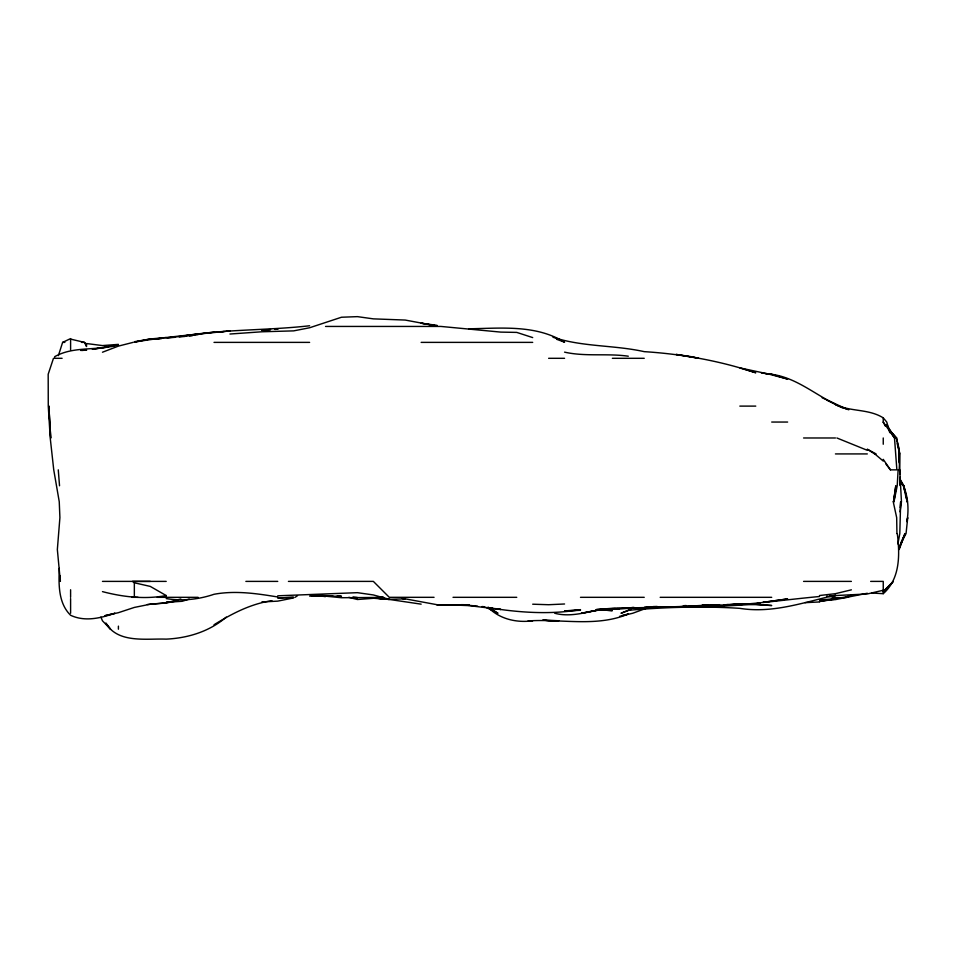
<?xml version="1.0" encoding="UTF-8"?>
<svg xmlns="http://www.w3.org/2000/svg" width="956" height="956" viewBox="0 0 956 956"><rect width="100%" height="100%" fill="white"/><g stroke="black" fill="none" stroke-linecap="round" stroke-linejoin="round"><path stroke-width="1.43" d="M899.118 461.306L899.178 448.854L896.214 437.979L888.805 428.874M899.118 462.728L899.178 454.196M59.308 568.354C58.639 584.534 58.268 603.152 70.601 615.282C85.072 622.045 100.619 618.09 114.995 613.262L105.256 615.592M898.114 469.85L897.218 485.779L893.968 501.721M900.134 507.517L900.672 501.721L899.799 533.591L897.899 543.988M899.178 457.028L899.178 448.854L900.002 474.2M893.585 501.721L895.796 485.779L893.513 501.721L894.828 494.479M900.014 511.854L901.46 501.721L899.727 469.85L899.895 474.2M893.92 501.721L895.664 490.129M899.178 470.579L899.895 453.921L899.178 450.862L899.584 453.921M906.921 520.315L907.734 517.65L906.049 533.591L899.859 545.35M58.376 355.656L62.618 342.379L70.601 338.591L70.601 349.896M53.476 358.309L48.182 374.25L48.266 406.109L50.226 437.979L53.739 469.85L59.248 501.721L59.905 517.65L57.348 549.521L60.348 581.391L60.18 575.596M906.862 521.641C909.467 507.755 907.674 491.085 899.883 478.956M900.934 542.733L905.033 533.591L898.76 549.521M905.033 533.591L899.178 549.521L899.178 546.653M871.657 593.007L883.248 593.676C900.325 578.643 899.883 554.349 897.302 533.591M883.248 591.884L893.334 581.391L883.248 591.525M295.105 597.321L297.531 595.66M226.261 617.098C209.507 631.498 188.033 638.094 166.201 639.134C146.017 638.393 118.054 643.639 105.841 623.24M646.686 608.135L632.717 613.262L619.608 616.333M214.013 624.77C231.89 613.68 250.866 603.75 271.946 600.691M630.948 609.175L621.006 613.262L630.948 609.486L628.295 610.287C665.352 607.168 702.672 605.949 739.836 608.351C772.783 613.656 803.96 602.292 835.436 595.158M102.471 352.226L118.401 346.108L133.099 342.379M189.216 599.089L182.142 601.3L166.201 602.304L169.104 601.874M180.815 598.982L166.201 602.83L150.271 604.204L134.342 607.43L118.401 612.688L105.196 615.652M622.499 615.437L628.295 614.003C596.687 627.387 561.578 618.699 528.345 620.91M851.378 589.828L835.436 593.676L819.507 595.54M883.248 590.258L867.307 593.963L835.436 595.564M867.307 593.258L835.436 599.603L819.507 599.986L832.545 598.934M293.683 597.918L277.742 601.133L261.813 601.969M166.201 337.504L150.271 338.974L134.342 342.117C165.95 336.763 198.071 334.242 229.942 330.919L227.05 331.206M102.471 591.621C123.276 597.082 145.049 599.532 166.201 595.552L166.201 597.321M177.792 600.738L166.201 602.985L147.379 604.491M118.401 344.841L92.326 349.322L108.267 346.968M118.401 344.734C97.404 351.222 74.174 345.63 54.671 356.684L54.671 358.309L62.116 358.309M833.99 598.958L819.507 601.503L835.436 599.173M134.342 341.734L150.271 338.974M111.159 346.49L114.063 346.012M214.013 332.09L182.142 336.189C224.361 329.079 267.166 330.609 309.613 325.757M173.442 601.216L176.346 600.774M763.008 602.352L787.636 598.922L763.008 602.376M819.507 596.508C792.906 598.982 766.425 602.567 739.836 604.562L751.428 603.69M742.728 603.678L723.907 605.172L739.836 604.24L726.799 604.503M166.201 337.85L198.071 334.684M156.067 338.938L161.863 338.316M216.904 332.246L224.146 331.505M157.513 338.866L161.863 338.46M185.034 336.428L179.238 336.942M189.384 336.01L192.276 335.747M618.162 608.482L608.016 609.127L648.574 607.502L612.366 608.267L596.425 609.581L612.366 610.645L596.425 609.653C648.013 607.215 699.756 606.319 751.428 603.714M167.659 337.934L174.9 337.313M229.942 334.026L261.813 331.78L293.683 330.872L309.613 327.753L341.483 317.237L357.413 316.639L373.354 318.862L405.213 320.057L437.083 326.008L421.154 323.224L437.083 325.351M619.608 608.554L596.425 610.418L581.356 613.262L600.774 609.462L596.425 609.653M118.401 344.375L102.471 345.582L86.53 343.539M377.74 597.978L357.413 599.508L348.832 597.321M261.813 330.298L270.5 329.677M608.016 608.936L615.258 608.47M629.741 607.825L634.091 607.526L629.741 607.825L632.645 607.562M676.095 606.905L707.966 605.076L702.17 605.423M755.766 604.252L748.524 604.264L771.707 605.518L755.766 604.252L707.966 607.024L652.924 607.335M692.036 606.176L699.278 605.674M82.192 350.422L86.53 350.135L80.734 350.386L86.53 350.135M313.962 595.05L341.483 597.727L383.667 597.404M652.924 607.263L660.166 606.845L644.236 607.49L660.166 606.678M261.813 330.035L270.5 329.557M602.22 609.45C586.578 611.9 570.887 617.54 554.755 613.262M805.024 602.662L819.507 601.957M468.954 328.792C501.099 328.29 535.85 324.431 564.566 342.2L556.595 339.272M564.566 603.989L548.625 604.718L532.695 604.204M293.289 597.321L277.742 597.978L293.683 597.321M468.954 605.1L437.083 604.718L405.213 598.838L389.283 599.328L373.354 594.943L357.413 592.672L277.742 595.803M719.557 604.682L702.17 605.148M718.111 605.925L723.907 605.817M309.613 596.09L341.483 596.269L337.133 596.03M437.083 605.172L468.954 604.981L453.025 604.981L468.954 605.614L500.825 609.462L495.029 608.59M325.542 326.438L440.919 326.438L500.825 332.114L516.754 332.401L532.695 337.588M62.618 342.379L64.865 342.379M81.487 342.379L84.451 342.379L86.53 344.351L86.53 346.55L84.451 342.379L70.601 339.105M214.013 342.379L309.613 342.379M421.154 342.379L532.695 342.379M548.625 358.309L564.566 358.309M612.366 358.309L644.236 358.309M739.836 406.109L755.766 406.109M771.707 422.05L787.636 422.05M803.578 437.979L835.436 437.979M895.796 437.979L896.656 437.979L899.178 451.722L897.146 443.476M835.436 453.921L867.307 453.921M885.949 464.102L890.454 469.85L896.871 469.85L894.493 437.979L883.248 422.05L885.244 426.029M902.99 485.779L903.91 485.779L907.423 501.721L906.587 501.721M102.471 581.391L166.201 581.391M245.871 581.391L277.742 581.391M288.425 581.391L373.354 581.391L389.283 597.321L434.06 597.321M803.578 581.391L851.378 581.391M870.653 581.391L883.248 581.391L883.248 593.676M131.916 597.321L138.034 597.321M157.25 597.321L198.071 597.321M380.369 597.321L383.344 597.321M453.025 597.321L516.754 597.321M580.495 597.321L644.236 597.321M660.166 597.321L771.707 597.321M150.271 581.391L132.514 581.391L134.342 582.778L150.271 586.41L166.201 595.552M528.345 620.719L532.695 620.791C516.682 622.977 499.522 619.189 488.086 607.215M311.059 595.134L332.796 595.791M577.591 610.251L580.495 610.298L564.566 610.944L580.495 609.653C549.64 614.851 518.463 612.569 487.787 607.55L492.137 608.147M357.413 597.548L352.704 597.321L357.413 597.667M628.295 356.206C607.072 353.17 585.49 356.851 564.566 352.143M311.059 595.457L325.542 596.508L322.65 596.126M461.712 604.61L477.642 606.176M481.991 606.546L484.895 606.785M369.064 597.93L389.283 599.448L421.154 604.156M166.201 598.576C182.249 601.252 198.657 599.484 214.013 594.285C235.224 590.33 256.71 593.509 277.742 596.986M402.321 598.564L405.213 598.838M373.354 597.882L389.283 599.448L373.354 597.799M761.406 372.995L771.707 374.31C795.643 377.536 814.357 393.98 835.436 404.292L827.478 400.433M315.408 595.194L319.758 595.755M463.158 604.646L468.954 605.411M826.749 596.15L835.436 597.321L829.653 595.935M765.529 373.653L769.711 374.25L739.836 367.905L755.766 372.78C719.808 360.806 682.094 354.031 644.236 351.653C613.979 344.937 582.562 347.052 552.974 337.253M544.275 620.026L558.77 620.779L548.625 620.874L542.829 619.894M842.344 407.495L848.797 409.813M867.307 450.312L836.906 437.979M889.761 432.674L886.762 422.05L883.248 417.868C868.598 408.654 850.721 411.905 835.436 404.615L842.367 407.818M822.16 397.744L846.466 408.977M486.198 607.43L497.968 613.262L492.017 609.331M876.09 453.921L867.307 449.224L874.62 453.921M874.788 453.921L883.248 461.067M889.952 430.869L896.656 437.979M889.235 430.32L896.226 437.979M106.056 623.24L110.549 629.191L102.471 620.814L100.906 617.038M891.386 433.427L894.649 437.979L886.75 424.5M899.966 480.187L903.91 485.779M883.248 459.346L890.454 469.85M899.835 480.115L902.44 484.656M899.835 479.948L902.44 484.62M893.239 501.721L896.68 517.65L896.931 533.591M903.982 487.237L906.276 498.817M903.91 487.237L904.34 490.129M58.268 469.85L59.535 485.779M900.062 478.538L900.325 485.779L900.074 477.092M883.248 417.868L883.248 422.48M883.248 437.979L883.248 444.253M134.342 582.778L134.342 597.321M118.401 626.132L118.401 629.191M70.601 589.756L70.601 597.321M70.601 598.552L70.601 613.262M851.378 595.361L847.315 597.321L835.436 598.277L844.483 597.321L851.378 595.361M760.116 602.758L757.224 603.152L760.116 602.77M277.742 329.163L274.85 329.366L277.742 329.163M686.241 605.614L683.337 605.722L686.241 605.626M657.274 606.582L652.924 606.666L657.274 606.582M771.707 374.31L769.413 374.25L787.636 379.102L771.707 374.31M692.036 356.791L676.095 354.413L698.776 358.309L692.036 356.791M50.728 437.979L48.84 406.109L50.728 437.979"/></g></svg>
